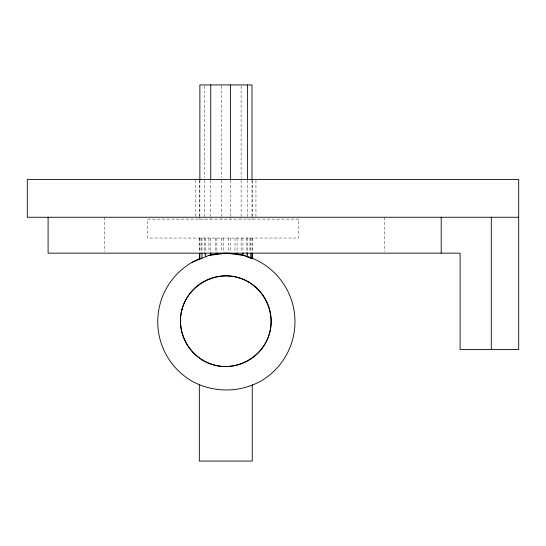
<?xml version="1.0" encoding="UTF-8"?>
<svg xmlns="http://www.w3.org/2000/svg" width="546" height="546" viewBox="0 0 546 546"><rect width="100%" height="100%" fill="white"/><g stroke="black" fill="none" stroke-linecap="round" stroke-linejoin="round"><path stroke-width="0.41" stroke-dasharray="2.73 2.05" d="M384.507 217.247L384.507 251.488M255.951 180.282L255.951 217.247M252.293 180.289L252.293 219.137M252.293 238.036L252.293 252.211M251.999 180.289L251.999 219.137M251.999 238.036L251.999 252.122M250.798 238.036L250.798 251.515M249.925 238.036L249.925 252.102M247.604 180.289L247.604 219.137M247.604 238.036L247.604 252.006M246.212 238.036L246.212 254.695M242.936 238.036L242.936 252.04M241.12 85.797L241.12 177.743M241.12 180.289L241.12 219.137M241.12 238.036L241.12 251.849M237.107 238.036L237.107 252.088M234.998 238.036L234.998 251.856M230.521 180.289L230.521 219.137M230.521 238.036L230.521 252.054M228.255 238.036L228.255 251.788M223.621 238.036L223.621 251.883M221.355 85.797L221.355 177.743M221.355 180.289L221.355 219.137M221.355 238.036L221.355 252.156M216.878 238.036L216.878 251.952M215.643 238.036L215.643 252.088M210.749 180.289L210.749 219.137M210.749 238.036L210.749 251.938M208.934 238.036L208.934 252.129M205.658 238.036L205.658 251.617M204.265 85.797L204.265 177.743M204.265 180.289L204.265 219.137M204.265 238.036L204.265 251.426M204.265 252.266L204.265 255.617M201.952 238.036L201.952 251.508M201.078 238.036L201.078 252.027M199.877 180.289L199.877 219.137M199.877 238.036L199.877 251.522M199.577 180.289L199.577 219.137M199.577 238.036L199.577 251.604M195.83 180.282L195.83 216.407M104.791 217.247L104.791 251.488M298.662 219.137L147.782 219.137L147.782 238.036L298.662 238.036L298.662 219.137"/><path stroke-width="0.82" d="M192.055 262.346L208.606 255.494L222.775 253.624M518.7 217.247L27.3 217.247L27.3 179.443L518.7 179.443L518.7 349.542L460.107 349.542L460.107 253.153L48.089 253.153L48.089 217.247M230.521 253.706L244.117 255.494L252.293 258.879L252.293 253.044M491.298 217.247L491.298 349.542M441.209 217.247L441.209 253.153M252.252 384.664L252.252 461.056L199.338 461.056L199.338 384.193M251.999 179.443L251.999 84.944L199.877 84.944L199.877 179.443M251.999 252.955L251.999 258.756M250.798 253.201L250.798 258.258M247.604 84.944L247.604 179.443M247.604 252.825L247.604 256.934M242.936 252.866L242.936 255.337M237.107 252.914L237.107 254.572M230.521 84.944L230.521 179.443M216.878 252.764L216.878 254.402M210.749 84.944L210.749 179.443M210.749 252.757L210.749 255.207M205.658 253.317L205.658 256.716M201.952 253.194L201.952 258.251M199.877 253.208L199.877 259.111M199.577 253.296L199.577 259.234M208.606 255.494A68.605 68.605 0 0 1 260.667 381.176C239.544 392.902 213.179 392.902 192.055 381.176A68.605 68.605 0 0 1 199.713 258.545M181.982 309.452C175.553 332.862 190.568 358.872 214.052 365.008C237.462 371.437 263.472 356.422 269.608 332.937C276.037 309.527 261.022 283.517 237.537 277.382C214.128 270.952 188.117 285.967 181.982 309.452M203.112 360.476A45.359 45.359 0 0 0 271.157 321.198A45.359 45.359 0 0 0 203.112 281.913A45.359 45.359 0 0 0 203.112 360.476"/></g></svg>
